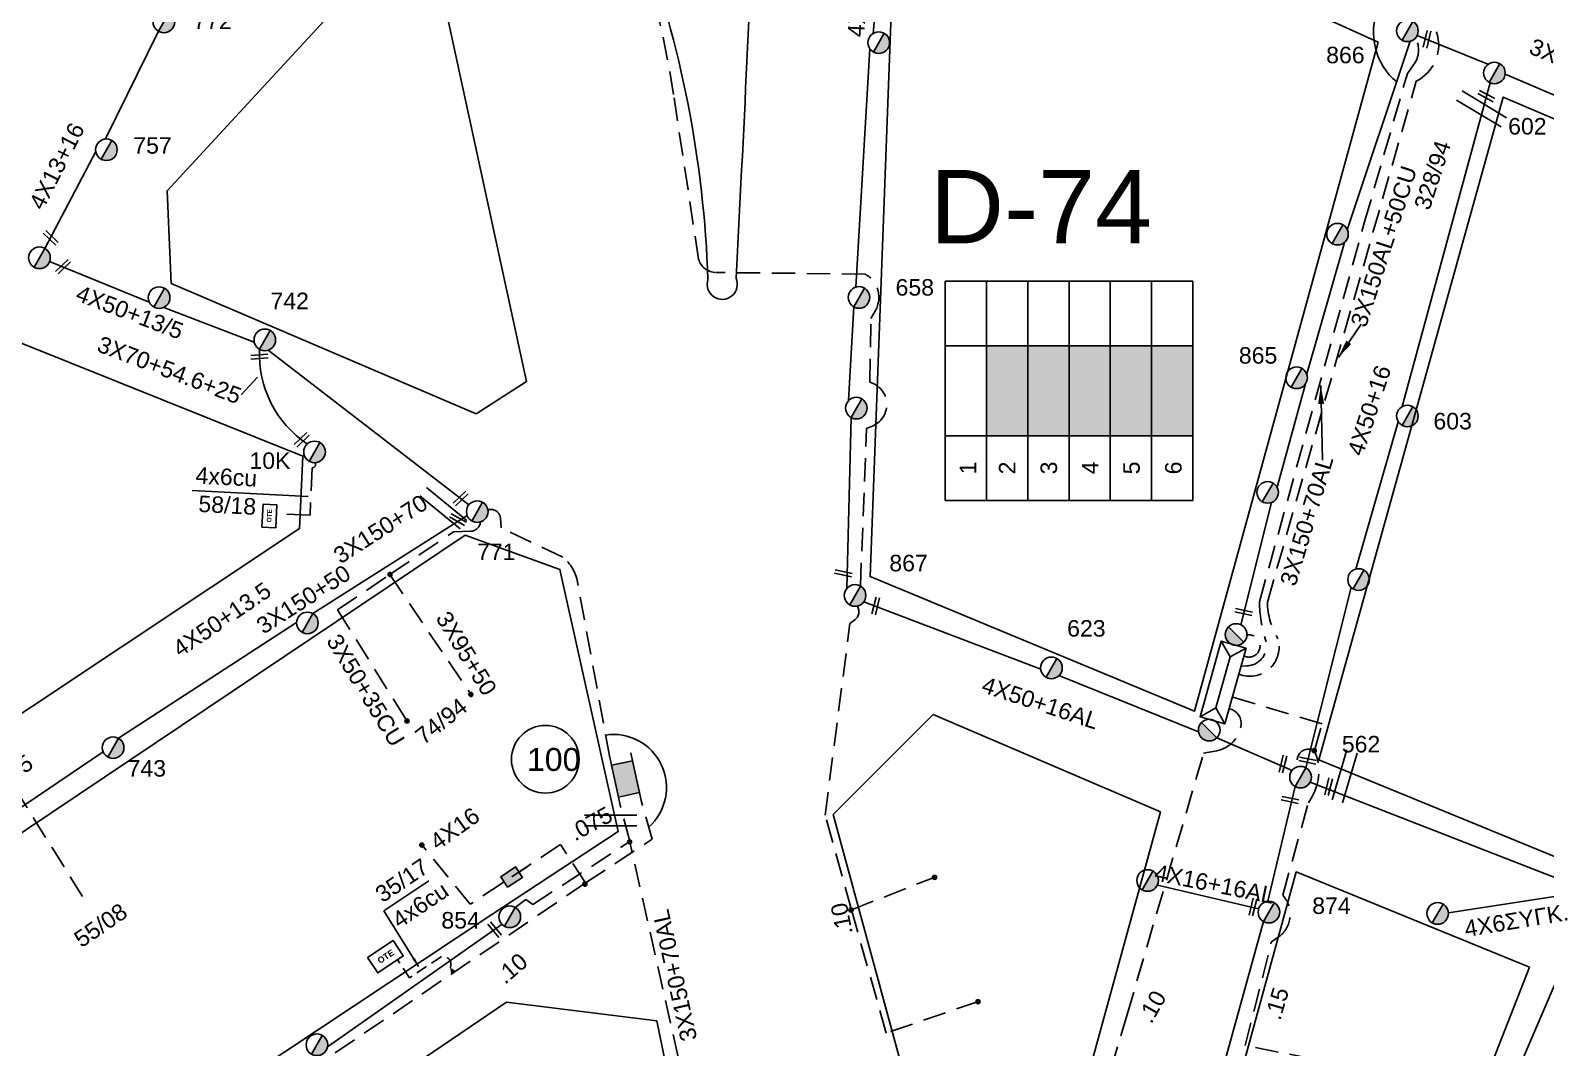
# Model space of a CAD drawing. Header units: millimetres. Extents: x 1905 to 5666, y 713 to 3158.
# Drawn here: x 2496.5 to 2661.7, y 917 to 1028 of the extents above; entities that cross this region are included whole.
import ezdxf
from ezdxf.enums import TextEntityAlignment as Align

# ---------------------------------------------------------------- set-up
doc = ezdxf.new("R2010")
doc.units = ezdxf.units.MM
doc.linetypes.add('DASHED', pattern=[19.05, 12.7, -6.35])
for name, color, linetype in [('Link Box 2 Διευθύνσεων', 7, 'Continuous'), ('Link Box 4 Διευθύνσεων', 7, 'Continuous'), ('Pillar OTE', 7, 'Continuous'), ('Ασφαλειοκιβώτια Χ.Τ 6 αναχωρήσεων', 7, 'Continuous'), ('Γέφυρες Εναερίου Δικτύου', 7, 'Continuous'), ('Γυμνά εναέρια ΧΤ (3Φ)   3x50+35CU', 7, 'Continuous'), ('Γυμνά εναέρια ΧΤ (3Φ)   4x16AL', 7, 'Continuous'), ('Γυμνά εναέρια ΧΤ και ΦΟΠ (3Φ)   4x16+16AL', 7, 'Continuous'), ('Γυμνά εναέρια ΧΤ και ΦΟΠ (3Φ)   4x50+16AL', 7, 'Continuous'), ('Εναέρια παροχή ΧΤ 4x16', 7, 'SYN_LINE'), ('Επιγραφές - Σχήματα', 7, 'Continuous'), ('Καλώδια ΧΤ   3x150+50AL', 7, 'DASHED'), ('Καλώδια ΧΤ   3x150+70AL', 7, 'DASHED'), ('Καλώδια ΧΤ   3x150AL+50CU', 7, 'DASHED'), ('Καλώδια ΧΤ   3x48+38+16.5', 7, 'DASHED'), ('Καλώδια ΧΤ   3X70+50+13.5', 7, 'Continuous'), ('Καλώδια ΧΤ   3x95+50CU', 7, 'DASHED'), ('Καλώδια ΧΤ   4x50+13.5', 7, 'Continuous'), ('Μηχανική τομή', 7, 'Continuous'), ('Στύλος ΦΜ', 7, 'Continuous'), ('Στύλος ΦΜ @ 1', 7, 'Continuous'), ('Συνδέσεις', 7, 'Continuous'), ('Συνεστραμμένα ΧΤ   3x70+54.6+25AL', 7, 'SYN_LINE'), ('Τομή', 7, 'Continuous'), ('Υποσταθμός εναέριος 2 στύλων', 7, 'Continuous'), ('Υποσταθμός πόλεως', 7, 'Continuous'), ('Υπόβαθρο ΔΕΗ', 7, 'Continuous'), ('Υπόγεια Καλώδια Δικτύου ΧΤ   .075', 7, 'DASHED'), ('Υπόγεια Καλώδια Δικτύου ΧΤ   .10', 7, 'DASHED'), ('Υπόγεια Καλώδια Δικτύου ΧΤ   .15', 7, 'DASHED'), ('Υπόγεια καλώδια Παροχών ΧΤ   4x50AL', 7, 'DASHED'), ('Υπόγεια καλώδια Παροχών ΧΤ   4x6', 7, 'DASHED')]:
    doc.layers.add(name, color=color, linetype=linetype)
doc.styles.get("Standard").update_dxf_attribs({"font": 'arial.ttf'})
doc.linetypes.add('SYN_LINE', pattern='A,0.5,-0.0001,["/\\/\\/\\/",Standard,S=0.1,R=0,X=0,Y=-0.05],-0.25', length=0.7501)
doc.dimstyles.new('ISO-25', dxfattribs={"dimtxt": 2.5, "dimasz": 2.5, "dimexe": 1.25, "dimexo": 0.625, "dimtad": 1, "dimtxsty": 'Standard', "dimcen": 2.5, "dimadec": 0, "dimazin": 0, "dimtfac": 1, "dimtmove": 0, "dimatfit": 3, "dimfxl": 1, "dimarcsym": 0})

# ---------------------------------------------------------------- blocks, each defined once
blk = doc.blocks.new('ΥΠΑΡΧΩΝ ΤΣΙΜΕΝΤΕΝΙΟΣ ΣΤΥΛΟΣ')
at = {"layer": 'Στύλος ΦΜ'}
blk.add_hatch(color=7, dxfattribs=at).paths.add_polyline_path([(-1.29, -2.28, 0.574793), (2.62, 0, 0.268822), (1.3, 2.27)])
at = {"layer": 'Στύλος ΦΜ', "color": 7}
blk.add_line((-1.29, -2.28), (1.3, 2.27), dxfattribs=at)
blk.add_circle((0, 0), 2.62, dxfattribs=at)
at = {"layer": 'Στύλος ΦΜ', "flags": 4}
for tag, p in [('ΑΡΙΘΜΟΣ', (-4.68, 8.05)), ('ΤΥΠΟΣ', (-4.91, 3.03))]:
    blk.add_attdef(tag, p, '', height=4, dxfattribs=at)
blk = doc.blocks.new('LINK BOX 4 ΑΝΑΧΩΡΗΣΕΩΝ')
at = {"layer": 'Link Box 4 Διευθύνσεων', "ltscale": 40}
blk.add_hatch(color=256, dxfattribs=at).paths.add_polyline_path([(-3.54, 0), (-3.54, -4.67), (3.54, -4.67), (3.54, 0)])
for p, q in [((-3.54, 0), (-5.33, 0)), ((5.33, 0), (3.54, 0)), ((-3.54, -4.67), (-5.33, -4.67)), ((5.33, -4.67), (3.54, -4.67))]:
    blk.add_line(p, q, dxfattribs=at)
blk.add_lwpolyline([(-3.54, -4.67), (-3.54, 0), (3.54, 0), (3.54, -4.67)], close=True, dxfattribs=at)
blk = doc.blocks.new('ΥΠΟΣΤΑΘΜΟΣ ΕΝΑΕΡΙΟΣ ΕΠΙ 2 ΣΤΥΛΩΝ')
at = {"layer": 'Υποσταθμός εναέριος 2 στύλων', "linetype": 'Continuous'}
for points in [[(-11.97, -2.11, 0.574793), (-8.45, -0.07, 0.268822), (-9.64, 1.98)], [(9.68, -2.15, 0.574793), (13.19, -0.1, 0.268822), (12.01, 1.95)]]:
    blk.add_hatch(color=256, dxfattribs=at).paths.add_polyline_path(points)
for p, q in [((-11.97, -2.11), (-9.64, 1.98)), ((9.68, -2.15), (12.01, 1.95))]:
    blk.add_line(p, q, dxfattribs=at)
for centre in [(-10.81, -0.07), (10.84, -0.1)]:
    blk.add_circle(centre, 2.36, dxfattribs=at)
at = {"layer": 'Υποσταθμός πόλεως', "linetype": 'Continuous', "ltscale": 40}
blk.add_lwpolyline([(-8.57, 2.82), (8.57, 2.82), (8.57, -2.82), (-8.57, -2.82)], close=True, dxfattribs=at)
for points in [[(-5.75, 0), (-8.57, 2.82)], [(-8.57, -2.82), (-5.75, 0)], [(-5.75, 0), (5.75, 0)], [(5.75, 0), (8.57, 2.82)], [(8.57, -2.82), (5.75, 0)]]:
    blk.add_lwpolyline(points, dxfattribs=at)
at = {"layer": 'Υποσταθμός εναέριος 2 στύλων', "ltscale": 40, "flags": 1}
for tag, p in [('ΜΕΤΑΣΧΗΜΑΤΙΣΜΟΣ', (14.09, 2.51)), ('ΙΣΧΥΣ', (14.07, -0.28)), ('ΑΡΙΘΜΟΣ', (14.19, -3))]:
    blk.add_attdef(tag, p, '', height=1.8, dxfattribs=at)
blk = doc.blocks.new('ΑΣΦΑΛΕΙΟΚΙΒΩΤΙΟ ΥΠΟΣΤΑΘΜΟΥ 6 ΑΝΑΧΩΡΗΣΕΩΝ')
at = {"layer": 'Ασφαλειοκιβώτια Χ.Τ 6 αναχωρήσεων', "ltscale": 40}
for p, q in [((-23.91, 27), (23.91, 27)), ((-9.83, 27), (-9.83, -27)), ((9.83, 27), (9.83, -27)), ((-23.91, 18), (23.91, 18)), ((-23.91, 9), (23.91, 9)), ((-23.91, 0), (23.91, 0)), ((-23.91, -9), (23.91, -9)), ((-23.91, -18), (23.91, -18))]:
    blk.add_line(p, q, dxfattribs=at)
at = {"layer": 'Ασφαλειοκιβώτια Χ.Τ 6 αναχωρήσεων'}
blk.add_lwpolyline([(-23.91, -27), (23.91, -27), (23.91, 27), (-23.91, 27)], close=True, dxfattribs=at)
for s, p in [('1', (-18.23, 20.26)), ('2', (-18.23, 11.69)), ('3', (-18.23, 2.62)), ('4', (-18.23, -6.41)), ('5', (-18.23, -15.42)), ('6', (-18.23, -24.55))]:
    blk.add_text(s, height=3.6, dxfattribs=at).set_placement(p)
at = {"layer": 'Ασφαλειοκιβώτια Χ.Τ 6 αναχωρήσεων', "ltscale": 40}
for tag, height, p in [('ΟΝΟΜΑ', 5, (-0.27, 31.68)), ('ΚΕΙΜΕΝΟ 1', 2, (16.95, 22.41)), ('ΚΕΙΜΕΝΟ 2', 2, (16.95, 13.71)), ('ΚΕΙΜΕΝΟ 3', 2, (16.95, 4.31)), ('ΚΕΙΜΕΝΟ 4', 2, (16.95, -4.67)), ('ΚΕΙΜΕΝΟ 5', 2, (16.95, -13.51)), ('ΚΕΙΜΕΝΟ 6', 2, (16.95, -22.43)), ('ΣΧ', 2, (-0.21, -29.21))]:
    blk.add_attdef(tag, text='', height=height, dxfattribs=at).set_placement(p, align=Align.MIDDLE_CENTER)
blk = doc.blocks.new('ΤΟΜΗ')
at = {"layer": 'Τομή', "ltscale": 40}
for p, q in [((-5.68, 0), (5.68, 0)), ((5.68, -2.33), (-5.68, -2.33))]:
    blk.add_line(p, q, dxfattribs=at)
blk = doc.blocks.new('LINK BOX 2 ΑΝΑΧΩΡΗΣΕΩΝ')
at = {"layer": 'Link Box 2 Διευθύνσεων', "ltscale": 40}
blk.add_hatch(color=256, dxfattribs=at).paths.add_polyline_path([(-2.02, 1.29), (-2.02, -1.45), (1.89, -1.45), (1.89, 1.29)])
for p, q in [((-2.02, -0.08), (-4.26, -0.08)), ((4.12, -0.08), (1.89, -0.08))]:
    blk.add_line(p, q, dxfattribs=at)
blk.add_lwpolyline([(-2.02, -1.45), (-2.02, 1.29), (1.89, 1.29), (1.89, -1.45)], close=True, dxfattribs=at)
blk = doc.blocks.new('A$C423D7292')
at = {"layer": 'Link Box 2 Διευθύνσεων', "xscale": 0.5, "yscale": 0.5, "zscale": 0.5}
blk.add_blockref('LINK BOX 2 ΑΝΑΧΩΡΗΣΕΩΝ', (2.13, 0.73), dxfattribs=at)
blk = doc.blocks.new('ΜΗΧΑΝΙΚΗ ΤΟΜΗ')
at = {"layer": 'Μηχανική τομή', "ltscale": 40}
for p, q in [((-1.89, 0.78), (1.89, 0.78)), ((1.89, 0), (-1.89, 0))]:
    blk.add_line(p, q, dxfattribs=at)
blk = doc.blocks.new('_ΣΥΝΔΕΣΗ')
at = {"layer": 'Συνδέσεις', "linetype": 'SYN_LINE', "ltscale": 40}
blk.add_hatch(color=256, dxfattribs=at).paths.add_polyline_path([(0.5, -0.01, 1), (-0.5, -0.01, 1)])
at = {"layer": 'Συνδέσεις'}
blk.add_circle((0, -0.01), 0.5, dxfattribs=at)
blk = doc.blocks.new('PILLAR ΟΤΕ')
at = {"layer": 'Pillar OTE', "ltscale": 40}
blk.add_lwpolyline([(-3.31, 2.02), (3.39, 2.02), (3.39, -1.99), (-3.31, -1.99)], close=True, dxfattribs=at)
at = {"layer": 'Pillar OTE', "insert": (-1.81, 0.71), "char_height": 1.3575, "width": 109.961, "attachment_point": 1}
blk.add_mtext('{\\fArial|b1|i0|c161|p34;OTE}', dxfattribs=at)

msp = doc.modelspace()

# ---------------------------------------------------------------- hatches: boundary and pattern name
at = {"layer": 'Pillar OTE', "ltscale": 40}
h = msp.add_hatch(color=256, dxfattribs=at)
h.dxf.hatch_style = 1
h.paths.add_polyline_path([(2542.88, 925.38), (2542.25, 925.77), (2542.36, 925.03)])
at = {"layer": 'Ασφαλειοκιβώτια Χ.Τ 6 αναχωρήσεων', "ltscale": 0.2}
for color, points in [(5, [(2605.25, 993.58), (2600.75, 993.58), (2600.75, 983.76), (2605.25, 983.76)]), (62, [(2605.25, 993.58), (2605.25, 983.76), (2609.75, 983.76), (2609.75, 993.58)]), (6, [(2609.75, 993.58), (2609.75, 983.76), (2614.25, 983.76), (2614.25, 993.58)]), (2, [(2614.25, 993.58), (2614.25, 983.76), (2618.75, 983.76), (2618.75, 993.58)]), (27, [(2618.75, 993.58), (2618.75, 983.76), (2623.25, 983.76), (2623.25, 993.58)])]:
    msp.add_hatch(color=color, dxfattribs=at).paths.add_polyline_path(points)

# ---------------------------------------------------------------- linework, layer by layer
at = {"layer": 'Γέφυρες Εναερίου Δικτύου', "color": 30, "linetype": 'DASHED', "ltscale": 0.2}
msp.add_lwpolyline([(2559.66, 948.69), (2556.14, 967.81, 0.176654), (2554.54, 970.53), (2547.83, 973.72), (2547.74, 974.78, 0.486299), (2546.37, 975.67, 2.042779)], format="xyb", dxfattribs=at)
at = {"layer": 'Γυμνά εναέρια ΧΤ (3Φ)   3x50+35CU', "color": 2, "linetype": 'DASHED', "ltscale": 0.2}
msp.add_lwpolyline([(2529.96, 964.77), (2537.54, 952.67)], dxfattribs=at)
at = {"layer": 'Γυμνά εναέρια ΧΤ (3Φ)   4x16AL', "color": 30, "linetype": 'SYN_LINE', "ltscale": 20}
msp.add_lwpolyline([(2666, 934.04), (2651.13, 931.74)], dxfattribs=at)
at = {"layer": 'Γυμνά εναέρια ΧΤ και ΦΟΠ (3Φ)   4x16+16AL', "color": 30, "linetype": 'Continuous', "ltscale": 0.2}
for points in [[(2504.65, 1016.14), (2510.45, 1027.88)], [(2498.04, 1004.2), (2503.6, 1014.75)]]:
    msp.add_lwpolyline(points, dxfattribs=at)
at = {"layer": 'Γυμνά εναέρια ΧΤ και ΦΟΠ (3Φ)   4x16+16AL', "color": 5, "ltscale": 0.2}
msp.add_lwpolyline([(2630.42, 932.16), (2619.38, 934.74)], dxfattribs=at)
at = {"layer": 'Γυμνά εναέρια ΧΤ και ΦΟΠ (3Φ)   4x50+16AL', "ltscale": 0.2}
for points in [[(2646.07, 986.95), (2655.68, 1022.25)], [(2641.04, 969.22), (2645.65, 985.3)], [(2635.59, 947.55), (2640.51, 967.23)]]:
    msp.add_lwpolyline(points, dxfattribs=at)
at = {"layer": 'Γυμνά εναέρια ΧΤ και ΦΟΠ (3Φ)   4x50+16AL', "color": 5, "ltscale": 0.2}
for points in [[(2587.35, 965.65), (2606.66, 958.32)], [(2608.65, 957.61), (2623.88, 951.46)], [(2625.87, 950.82), (2634.07, 947.25)]]:
    msp.add_lwpolyline(points, dxfattribs=at)
at = {"layer": 'Γυμνά εναέρια ΧΤ και ΦΟΠ (3Φ)   4x50+16AL', "color": 30, "ltscale": 0.2}
msp.add_lwpolyline([(2636.05, 945.99), (2665.89, 934.36)], dxfattribs=at)
at = {"layer": 'Γυμνά εναέρια ΧΤ και ΦΟΠ (3Φ)   4x50+16AL', "color": 85, "ltscale": 0.2}
msp.add_lwpolyline([(2528.88, 917.12), (2547.91, 930.48)], dxfattribs=at)
at = {"layer": 'Εναέρια παροχή ΧΤ 4x16', "color": 30, "linetype": 'DASHED', "ltscale": 0.2}
msp.add_lwpolyline([(2557.02, 935), (2554.27, 939.19), (2544.45, 932.67), (2539.1, 939.25)], dxfattribs=at)
at = {"layer": 'Επιγραφές - Σχήματα', "ltscale": 0.2}
msp.add_circle((2552.63, 948.48), 3.69, dxfattribs=at)
for centre, radius, start, end in [((2649.93, 1027.73), 6.98, 84.8624, 230.4565), ((2560.05, 945.4), 5.79, 311.5045, 98.6546)]:
    msp.add_arc(centre, radius, start, end, dxfattribs=at)
at = {"layer": 'Καλώδια ΧΤ   3x150+50AL', "color": 27, "ltscale": 0.2}
msp.add_lwpolyline([(2456.73, 875.45), (2455.33, 875.62, -0.514958), (2453.24, 879.5), (2444.83, 910.52), (2494.76, 945.35), (2502.17, 933.5)], format="xyb", dxfattribs=at)
at = {"layer": 'Καλώδια ΧΤ   3x150+70AL', "color": 2, "ltscale": 0.2}
msp.add_lwpolyline([(2628.51, 958.65), (2629.14, 958.67, 0.49532), (2631.19, 961.52, -0.067838), (2630.51, 965.64), (2641.98, 1007.09), (2646.65, 1023.29), (2647.33, 1024.21, 0.29045), (2647.54, 1027.16, -1.671938)], format="xyb", dxfattribs=at)
at = {"layer": 'Καλώδια ΧΤ   3x150+70AL', "color": 62, "ltscale": 0.2}
msp.add_lwpolyline([(2573.23, 865.76), (2578.91, 867.21), (2578.91, 868.81), (2601.43, 876.23, 0.21945), (2603.49, 878.15), (2616.09, 920.66), (2624.42, 949.15), (2625.85, 949.41, 0.33441), (2628.51, 952.27, 0.400196), (2627.2, 953.97, 5.920355)], format="xyb", dxfattribs=at)
at = {"layer": 'Καλώδια ΧΤ   3x150+70AL', "color": 85, "ltscale": 0.2}
msp.add_lwpolyline([(2568.04, 864.55), (2565.79, 864.01, -1.344709), (2565.82, 864.46), (2577.21, 867.55), (2568.79, 908.55), (2561.84, 939.52), (2560.8, 943.48)], format="xyb", dxfattribs=at)
at = {"layer": 'Καλώδια ΧΤ   3x150AL+50CU', "color": 27, "ltscale": 0.2}
for points in [[(2647.62, 1022.45, 0.797417), (2645.62, 1030.79)], [(2628.26, 957.76, 0.625945), (2632.53, 961.63, -0.13231), (2631.38, 965.63), (2647.62, 1022.45)]]:
    msp.add_lwpolyline(points, format="xyb", dxfattribs=at)
at = {"layer": 'Καλώδια ΧΤ   3x48+38+16.5', "color": 6, "linetype": 'Continuous', "ltscale": 0.2}
for points in [[(2640.09, 1006.24), (2646.97, 1026.8)], [(2635.67, 990.51), (2639.8, 1004.86)], [(2632.43, 978.17), (2635.54, 989.43)], [(2628.49, 963.14), (2631.83, 976.49)]]:
    msp.add_lwpolyline(points, dxfattribs=at)
at = {"layer": 'Καλώδια ΧΤ   3x48+38+16.5', "color": 6, "linetype": 'DASHED', "ltscale": 0.2}
msp.add_arc((2629.37, 960.84), 1.21, 243.3414, 100.0849, dxfattribs=at)
at = {"layer": 'Καλώδια ΧΤ   3X70+50+13.5', "color": 30, "linetype": 'Continuous', "ltscale": 0.2}
for points in [[(2498.56, 1002.77), (2509.44, 998.34)], [(2511.02, 997.77), (2520.89, 993.97)], [(2522.4, 993.1), (2544.29, 976.23)]]:
    msp.add_lwpolyline(points, dxfattribs=at)
at = {"layer": 'Καλώδια ΧΤ   3x95+50CU', "color": 2, "ltscale": 0.2}
msp.add_lwpolyline([(2535.68, 968.64), (2544.51, 955.55)], dxfattribs=at)
at = {"layer": 'Καλώδια ΧΤ   4x50+13.5', "color": 5, "ltscale": 0.2}
for points in [[(2588.38, 1027.64), (2591.28, 1059.74)], [(2586.48, 999.97), (2588.04, 1025.95)], [(2585.53, 967.14), (2585.97, 985.76)], [(2631.42, 932.99), (2634.42, 945.5)], [(2624.42, 907.13), (2630.97, 930.79)]]:
    msp.add_lwpolyline(points, dxfattribs=at)
at = {"layer": 'Καλώδια ΧΤ   4x50+13.5', "color": 154, "ltscale": 0.2}
msp.add_lwpolyline([(2585.71, 987.61), (2586.26, 997.83)], dxfattribs=at)
at = {"layer": 'Καλώδια ΧΤ   4x50+13.5', "color": 2, "linetype": 'Continuous', "ltscale": 0.2}
for points in [[(2527.26, 964.37), (2544.12, 975.05)], [(2506.08, 950.77), (2525.5, 963.41)], [(2493.62, 941.97), (2504.4, 949.3)]]:
    msp.add_lwpolyline(points, dxfattribs=at)
at = {"layer": 'Καλώδια ΧΤ   4x50+13.5', "color": 2, "linetype": 'DASHED', "ltscale": 0.2}
msp.add_lwpolyline([(2529.96, 964.77), (2535.68, 968.64), (2542.61, 973.27), (2544.49, 973.35, 0.376436), (2545.55, 974.36, 4.362737)], format="xyb", dxfattribs=at)
at = {"layer": 'Καλώδια ΧΤ   4x50+13.5', "color": 30, "ltscale": 0.2}
msp.add_lwpolyline([(2654.65, 905.15), (2666.82, 933.39)], dxfattribs=at)
at = {"layer": 'Συνεστραμμένα ΧΤ   3x70+54.6+25AL', "color": 2, "ltscale": 10}
msp.add_lwpolyline([(2647.7, 1027.41), (2655.44, 1024.28)], dxfattribs=at)
at = {"layer": 'Συνεστραμμένα ΧΤ   3x70+54.6+25AL', "color": 2, "ltscale": 20}
msp.add_lwpolyline([(2657.3, 1023.19), (2673.48, 1016.29)], dxfattribs=at)
at = {"layer": 'Συνεστραμμένα ΧΤ   3x70+54.6+25AL', "color": 30, "linetype": 'SYN_LINE', "ltscale": 15}
msp.add_arc((2533.16, 992.64), 11.72, 177.2612, 236.3946, dxfattribs=at)
at = {"layer": 'Υπόβαθρο ΔΕΗ', "ltscale": 0.2}
msp.add_lwpolyline([(2556.41, 1270.81), (2536.8, 1229.91), (2530.73, 1216.59, 0.133501), (2527.11, 1186.42, 0.062345), (2536.39, 1158.21, -0.080075), (2543.29, 1130.85, -0.09065), (2540.16, 1103.92, -0.097631), (2534.71, 1091.7, 0.467275), (2534.29, 1083.6, -0.133336), (2563.03, 1038.42, -0.079285), (2570.37, 1000.81, 1.463569), (2573.43, 1000.95, 0.002979), (2575.67, 1048.29, -0.013759), (2578.88, 1082.67, 0.012858), (2582.79, 1138.78, -0.003491), (2583.56, 1207.23, -0.076282), (2586.64, 1223.64, 0.006246), (2595.98, 1272.87)], format="xyb", dxfattribs=at)
for points in [[(2643.45, 1026.68), (2596.78, 1047.86), (2590.9, 1044.43), (2588.05, 968.41), (2623.42, 953.71)], [(2511.81, 1000.37), (2511.38, 1010.49), (2537.76, 1039.05), (2540.03, 1038.33), (2550.56, 989.7), (2545.09, 986.15)], [(2666.32, 936.38), (2700.74, 1002.12), (2657.11, 1020.7), (2637, 948.43)], [(2448.11, 921.94), (2438.2, 962.38), (2485.4, 997.91), (2526.18, 981.55), (2525.82, 973.64)], [(2460.34, 874.23), (2546.81, 931.54), (2560.59, 940.6), (2554.22, 969.19), (2543.88, 972.92), (2451.04, 910.63)], [(2594.92, 953.36), (2584.03, 942.45), (2595.67, 899.69), (2601.91, 877.91), (2619.72, 942.75)], [(2659.97, 925.79), (2634.53, 936.19), (2622.27, 891.49), (2608.43, 842.31), (2623.38, 835.79), (2646.86, 892.3)]]:
    msp.add_lwpolyline(points, close=True, dxfattribs=at)
msp.add_lwpolyline([(2535.01, 931.96), (2539.92, 935.22)], dxfattribs=at)
msp.add_lwpolyline([(2575.39, 868.1), (2564.79, 919.95), (2548.38, 921.98), (2462.79, 863.91), (2472.03, 827.55, 0.915828), (2474.11, 826.29), (2509.87, 848.6, -0.124217), (2523.76, 855.07)], format="xyb", close=True, dxfattribs=at)
at = {"layer": 'Υπόγεια Καλώδια Δικτύου ΧΤ   .075', "color": 85, "ltscale": 0.2}
msp.add_lwpolyline([(2549.34, 932.32), (2550.51, 933.2), (2551.26, 932.64), (2561.84, 939.52)], dxfattribs=at)
at = {"layer": 'Υπόγεια Καλώδια Δικτύου ΧΤ   .10', "color": 5, "ltscale": 0.2}
for points in [[(2586.99, 967.37), (2587.67, 984.54), (2588.38, 984.86, 0.701004), (2588.02, 989.6), (2588.13, 996.54), (2588.64, 997.44, 0.41765), (2587.5, 1001.4), (2571.26, 1001.57, -0.332502), (2569.34, 1003.04), (2566.61, 1021, 0.139139), (2542.64, 1073.67, 0.019578), (2531.24, 1086.08), (2520, 1103.82, 0.136298), (2515.23, 1108.14, 0.037149), (2508.1, 1111.08, -0.222738), (2485.45, 1140.67), (2479.1, 1140.44)], [(2599.88, 922.07), (2589.82, 918.62), (2586.02, 932.07), (2583.15, 942.39), (2585.85, 963.3), (2586.37, 963.68, 0.399868), (2586.64, 965.2, 9.312554)]]:
    msp.add_lwpolyline(points, format="xyb", dxfattribs=at)
at = {"layer": 'Υπόγεια Καλώδια Δικτύου ΧΤ   .10', "color": 30, "ltscale": 0.2}
msp.add_lwpolyline([(2458.91, 875.71, -0.496318), (2464.94, 873.4), (2496.08, 893.77), (2497.67, 893.94, 0.383943), (2500.51, 897.13), (2515.73, 907.42), (2516.6, 907.45, 0.296747), (2520.27, 910.03), (2557.02, 935), (2564.3, 939.77), (2563.08, 943.98)], format="xyb", dxfattribs=at)
at = {"layer": 'Υπόγεια Καλώδια Δικτύου ΧΤ   .10', "color": 5, "ltscale": 0.2}
msp.add_lwpolyline([(2586.02, 932.07), (2595.13, 935.63)], dxfattribs=at)
at = {"layer": 'Υπόγεια Καλώδια Δικτύου ΧΤ   .15', "color": 5, "ltscale": 0.2}
msp.add_lwpolyline([(2636.3, 915.82), (2628.97, 917.26), (2631.81, 928.54), (2632.6, 929.1, 0.45428), (2633.05, 933.65), (2635.85, 943.72), (2636.26, 944.43, 0.240966), (2636.52, 949.42), (2637.34, 952.33), (2627.57, 955.27)], format="xyb", dxfattribs=at)
msp.add_arc((2635.89, 948.32), 1.27, 60.1023, 210.1552, dxfattribs=at)
at = {"layer": 'Υπόγεια καλώδια Παροχών ΧΤ   4x6', "color": 30, "linetype": 'DASHED', "ltscale": 0.2}
msp.add_lwpolyline([(2527.48, 980.82, -0.677035), (2527.21, 980.28), (2526.97, 975.1), (2523.31, 975.27)], format="xyb", dxfattribs=at)
at = {"layer": 'Υπόγεια καλώδια Παροχών ΧΤ   4x6', "color": 30, "ltscale": 0.1}
msp.add_lwpolyline([(2542.25, 925.75, 0.651841), (2541.27, 926.94), (2537.82, 924.65), (2536.55, 926.56)], format="xyb", dxfattribs=at)

# ---------------------------------------------------------------- block references
at = {"layer": 'Link Box 4 Διευθύνσεων', "xscale": 0.5, "yscale": 0.5, "zscale": 0.5, "rotation": 282.3328108791032}
msp.add_blockref('LINK BOX 4 ΑΝΑΧΩΡΗΣΕΩΝ', (2562.51, 946.59), dxfattribs=at)
at = {"layer": 'Pillar OTE'}
for p, xscale, yscale, zscale, rotation in [((2522.54, 974.99), 0.375, 0.375, 0.375, 87), ((2535.18, 926.92), 0.5, 0.5, 0.5, 33.53510897809575)]:
    msp.add_blockref('PILLAR ΟΤΕ', p, dxfattribs=dict(at, xscale=xscale, yscale=yscale, zscale=zscale, rotation=rotation))
at = {"layer": 'Ασφαλειοκιβώτια Χ.Τ 6 αναχωρήσεων', "xscale": 0.5, "yscale": 0.5, "zscale": 0.5, "rotation": 90}
msp.add_blockref('ΑΣΦΑΛΕΙΟΚΙΒΩΤΙΟ ΥΠΟΣΤΑΘΜΟΥ 6 ΑΝΑΧΩΡΗΣΕΩΝ', (2609.75, 988.67), dxfattribs=at)
at = {"layer": 'Επιγραφές - Σχήματα', "ltscale": 0.2, "rotation": 33.3064160079717}
msp.add_blockref('A$C423D7292', (2547.58, 933.91), dxfattribs=at)
at = {"layer": 'Μηχανική τομή'}
for p, xscale, yscale, zscale, rotation in [((2648.6, 1027.05), 0.5000000000003367, 0.5000000000003367, 0.5000000000003367, 256.3459602610951), ((2655.34, 1020.98), 0.500000000000618, 0.500000000000618, 0.500000000000618, 152.1065547772458), ((2498.83, 1005.5), 0.5000000000003901, 0.5000000000003901, 0.5000000000003901, 135.864105037822), ((2499.9, 1002.35), 0.500000000000397, 0.500000000000397, 0.500000000000397, 223.7813030373034), ((2521.44, 992.59), 0.500000000000397, 0.500000000000397, 0.500000000000397, 183.9552235283576), ((2525.93, 983.46), 0.500000000000397, 0.500000000000397, 0.500000000000397, 223.7813030373034), ((2543.26, 977.07), 0.500000000000397, 0.500000000000397, 0.500000000000397, 223.7813030373034), ((2543.19, 974.79), 0.5000000000004317, 0.5000000000004317, 0.5000000000004317, 150.9291537608532), ((2585.17, 968.95), 0.5000000000002748, 0.5000000000002748, 0.5000000000002748, 167.9373440811906), ((2588.48, 965.25), 0.5000000000001563, 0.5000000000001563, 0.5000000000001563, 256.2525210269297), ((2628.83, 964.73), 0.5000000000002748, 0.5000000000002748, 0.5000000000002748, 167.9373440811906), ((2632.89, 948), 0.5000000000003367, 0.5000000000003367, 0.5000000000003367, 256.3459602610951), ((2635.82, 948.53), 0.5000000000002748, 0.5000000000002748, 0.5000000000002748, 167.9373440811906), ((2637.87, 945.53), 0.5000000000003367, 0.5000000000003367, 0.5000000000003367, 256.3459602610951), ((2633.9, 944.24), 0.5000000000002748, 0.5000000000002748, 0.5000000000002748, 167.9373440811906), ((2629.62, 932.41), 0.5000000000003367, 0.5000000000003367, 0.5000000000003367, 256.3459602610951), ((2547.25, 930.03), 0.5000000000004623, 0.5000000000004623, 0.5000000000004623, 129.5763830132398)]:
    msp.add_blockref('ΜΗΧΑΝΙΚΗ ΤΟΜΗ', p, dxfattribs=dict(at, xscale=xscale, yscale=yscale, zscale=zscale, rotation=rotation))
at = {"layer": 'Στύλος ΦΜ @ 1', "ltscale": 40}
ref = msp.add_blockref('ΥΠΑΡΧΩΝ ΤΣΙΜΕΝΤΕΝΙΟΣ ΣΤΥΛΟΣ', (2511.03, 1028.9), dxfattribs=dict(at, xscale=0.4499999999998181, yscale=0.4499999999998181, zscale=0.4499999999998181))
ref.add_attrib('ΤΥΠΟΣ', '772', (2514.24, 1028.12), dxfattribs={"layer": 'Στύλος ΦΜ', "height": 1.8, "flags": 4})
ref = msp.add_blockref('ΥΠΑΡΧΩΝ ΤΣΙΜΕΝΤΕΝΙΟΣ ΣΤΥΛΟΣ', (2646.65, 1027.93), dxfattribs=dict(at, xscale=0.4499999999998181, yscale=0.4499999999998181, zscale=0.4499999999998181))
ref.add_attrib('ΤΥΠΟΣ', '866', (2637.79, 1024.39), dxfattribs={"layer": 'Στύλος ΦΜ', "height": 1.8, "flags": 4})
at = {"layer": 'Στύλος ΦΜ @ 1', "ltscale": 40, "xscale": 0.4499999999998181, "yscale": 0.4499999999998181, "zscale": 0.4499999999998181}
for p in [(2589, 1026.64), (2639.03, 1005.75), (2510.51, 998.83), (2586.55, 986.78), (2631.41, 977.59), (2641.33, 968.08), (2526.68, 963.35), (2618.32, 935.26), (2649.95, 931.67), (2527.72, 917.34)]:
    msp.add_blockref('ΥΠΑΡΧΩΝ ΤΣΙΜΕΝΤΕΝΙΟΣ ΣΤΥΛΟΣ', p, dxfattribs=at)
at = {"layer": 'Στύλος ΦΜ @ 1', "ltscale": 40}
ref = msp.add_blockref('ΥΠΑΡΧΩΝ ΤΣΙΜΕΝΤΕΝΙΟΣ ΣΤΥΛΟΣ', (2656.14, 1023.33), dxfattribs=dict(at, xscale=0.4499999999998181, yscale=0.4499999999998181, zscale=0.4499999999998181))
ref.add_attrib('ΑΡΙΘΜΟΣ', '602', (2657.64, 1016.62), dxfattribs={"layer": 'Στύλος ΦΜ', "height": 1.8, "flags": 4})
ref = msp.add_blockref('ΥΠΑΡΧΩΝ ΤΣΙΜΕΝΤΕΝΙΟΣ ΣΤΥΛΟΣ', (2504.76, 1014.96), dxfattribs=dict(at, xscale=0.4499999999998181, yscale=0.4499999999998181, zscale=0.4499999999998181))
ref.add_attrib('ΤΥΠΟΣ', '757', (2507.69, 1014.53), dxfattribs={"layer": 'Στύλος ΦΜ', "height": 1.8, "flags": 4})
ref = msp.add_blockref('ΥΠΑΡΧΩΝ ΤΣΙΜΕΝΤΕΝΙΟΣ ΣΤΥΛΟΣ', (2497.46, 1003.18), dxfattribs=dict(at, xscale=0.4499999999998181, yscale=0.4499999999998181, zscale=0.4499999999998181))
ref.add_attrib('ΤΥΠΟΣ', '744', (2490.34, 991.22), dxfattribs={"layer": 'Στύλος ΦΜ', "height": 1.8, "flags": 4})
ref = msp.add_blockref('ΥΠΑΡΧΩΝ ΤΣΙΜΕΝΤΕΝΙΟΣ ΣΤΥΛΟΣ', (2586.84, 998.85), dxfattribs=dict(at, xscale=0.4499999999998181, yscale=0.4499999999998181, zscale=0.4499999999998181))
ref.add_attrib('ΤΥΠΟΣ', '658', (2590.83, 999.05), dxfattribs={"layer": 'Στύλος ΦΜ', "height": 1.8, "flags": 4})
ref = msp.add_blockref('ΥΠΑΡΧΩΝ ΤΣΙΜΕΝΤΕΝΙΟΣ ΣΤΥΛΟΣ', (2522.04, 994.22), dxfattribs=dict(at, xscale=0.4499999999998181, yscale=0.4499999999998181, zscale=0.4499999999998181))
ref.add_attrib('ΤΥΠΟΣ', '742', (2522.65, 997.57), dxfattribs={"layer": 'Στύλος ΦΜ', "height": 1.8, "flags": 4})
ref = msp.add_blockref('ΥΠΑΡΧΩΝ ΤΣΙΜΕΝΤΕΝΙΟΣ ΣΤΥΛΟΣ', (2634.57, 990.09), dxfattribs=dict(at, xscale=0.4499999999998181, yscale=0.4499999999998181, zscale=0.4499999999998181))
ref.add_attrib('ΤΥΠΟΣ', '865', (2628.27, 991.63), dxfattribs={"layer": 'Στύλος ΦΜ', "height": 1.8, "flags": 4})
ref = msp.add_blockref('ΥΠΑΡΧΩΝ ΤΣΙΜΕΝΤΕΝΙΟΣ ΣΤΥΛΟΣ', (2646.65, 985.92), dxfattribs=dict(at, xscale=0.4499999999998181, yscale=0.4499999999998181, zscale=0.4499999999998181))
ref.add_attrib('ΤΥΠΟΣ', '603', (2649.49, 984.46), dxfattribs={"layer": 'Στύλος ΦΜ', "height": 1.8, "flags": 4})
ref = msp.add_blockref('ΥΠΑΡΧΩΝ ΤΣΙΜΕΝΤΕΝΙΟΣ ΣΤΥΛΟΣ', (2527.46, 982), dxfattribs=dict(at, xscale=0.4499999999998181, yscale=0.4499999999998181, zscale=0.4499999999998181))
ref.add_attrib('ΤΥΠΟΣ', '10Κ', (2520.36, 980.15), dxfattribs={"layer": 'Στύλος ΦΜ', "height": 1.8, "flags": 4})
ref = msp.add_blockref('ΥΠΑΡΧΩΝ ΤΣΙΜΕΝΤΕΝΙΟΣ ΣΤΥΛΟΣ', (2545.21, 975.49), dxfattribs=dict(at, xscale=0.4499999999998181, yscale=0.4499999999998181, zscale=0.4499999999998181))
ref.add_attrib('ΤΥΠΟΣ', '771', (2545.18, 970.2), dxfattribs={"layer": 'Στύλος ΦΜ', "height": 1.8, "flags": 4})
ref = msp.add_blockref('ΥΠΑΡΧΩΝ ΤΣΙΜΕΝΤΕΝΙΟΣ ΣΤΥΛΟΣ', (2586.41, 966.35), dxfattribs=dict(at, xscale=0.4499999999998181, yscale=0.4499999999998181, zscale=0.4499999999998181))
ref.add_attrib('ΤΥΠΟΣ', '867', (2590.15, 968.98), dxfattribs={"layer": 'Στύλος ΦΜ', "height": 1.8, "flags": 4})
ref = msp.add_blockref('ΥΠΑΡΧΩΝ ΤΣΙΜΕΝΤΕΝΙΟΣ ΣΤΥΛΟΣ', (2607.83, 958.45), dxfattribs=dict(at, xscale=0.4499999999998181, yscale=0.4499999999998181, zscale=0.4499999999998181))
ref.add_attrib('ΤΥΠΟΣ', '623', (2609.54, 961.86), dxfattribs={"layer": 'Στύλος ΦΜ', "height": 1.8, "flags": 4})
ref = msp.add_blockref('ΥΠΑΡΧΩΝ ΤΣΙΜΕΝΤΕΝΙΟΣ ΣΤΥΛΟΣ', (2505.49, 949.75), dxfattribs=dict(at, xscale=0.4499999999998181, yscale=0.4499999999998181, zscale=0.4499999999998181))
ref.add_attrib('ΤΥΠΟΣ', '743', (2507.07, 946.59), dxfattribs={"layer": 'Στύλος ΦΜ', "height": 1.8, "flags": 4})
ref = msp.add_blockref('ΥΠΑΡΧΩΝ ΤΣΙΜΕΝΤΕΝΙΟΣ ΣΤΥΛΟΣ', (2635, 946.53), dxfattribs=dict(at, xscale=0.4499999999998181, yscale=0.4499999999998181, zscale=0.4499999999998181))
ref.add_attrib('ΤΥΠΟΣ', '562', (2639.5, 949.23), dxfattribs={"layer": 'Στύλος ΦΜ', "height": 1.8, "flags": 4})
ref = msp.add_blockref('ΥΠΑΡΧΩΝ ΤΣΙΜΕΝΤΕΝΙΟΣ ΣΤΥΛΟΣ', (2548.75, 931.3), dxfattribs=dict(at, xscale=0.4499999999998181, yscale=0.4499999999998181, zscale=0.4499999999998181))
ref.add_attrib('ΤΥΠΟΣ', '854', (2541.29, 930.02), dxfattribs={"layer": 'Στύλος ΦΜ', "height": 1.8, "flags": 4})
ref = msp.add_blockref('ΥΠΑΡΧΩΝ ΤΣΙΜΕΝΤΕΝΙΟΣ ΣΤΥΛΟΣ', (2631.55, 931.81), dxfattribs=dict(at, xscale=0.4499999999998181, yscale=0.4499999999998181, zscale=0.4499999999998181))
ref.add_attrib('ΤΥΠΟΣ', '874', (2636.27, 931.61), dxfattribs={"layer": 'Στύλος ΦΜ', "height": 1.8, "flags": 4})
at = {"layer": 'Συνδέσεις', "xscale": 0.4499999999998181, "yscale": 0.4499999999998181, "zscale": 0.4499999999998181}
for p in [(2535.68, 968.64), (2544.51, 955.55), (2537.54, 952.67), (2636.49, 949.43), (2539.16, 939.13), (2561.82, 939.48), (2595.08, 935.6), (2556.95, 934.87), (2585.97, 932.05), (2599.83, 922.04)]:
    msp.add_blockref('_ΣΥΝΔΕΣΗ', p, dxfattribs=at)
at = {"layer": 'Τομή'}
for p, xscale, yscale, zscale, rotation in [((2655.04, 1019.91), 0.500000000000024, 0.500000000000024, 0.500000000000024, 328.9013033395926), ((2541.87, 976.31), 0.4999999999999937, 0.4999999999999937, 0.4999999999999937, 320.8190702580655), ((2639.24, 946.77), 0.4999999999999132, 0.4999999999999132, 0.4999999999999132, 73.59591215577451)]:
    msp.add_blockref('ΤΟΜΗ', p, dxfattribs=dict(at, xscale=xscale, yscale=yscale, zscale=zscale, rotation=rotation))
at = {"layer": 'Τομή', "xscale": 0.5, "yscale": 0.5, "zscale": 0.5}
msp.add_blockref('ΤΟΜΗ', (2559.76, 942.38), dxfattribs=at)
at = {"layer": 'Υποσταθμός εναέριος 2 στύλων', "xscale": 0.4999999999999999, "yscale": 0.4999999999999999, "zscale": 0.4999999999999999, "rotation": 254.358705190846}
msp.add_blockref('ΥΠΟΣΤΑΘΜΟΣ ΕΝΑΕΡΙΟΣ ΕΠΙ 2 ΣΤΥΛΩΝ', (2626.55, 956.87), dxfattribs=at)

# ---------------------------------------------------------------- texts
at = {"layer": 'Γυμνά εναέρια ΧΤ (3Φ)   3x50+35CU', "ltscale": 0.2}
for s, p in [('3X95+50', (2544.03, 960.03)), ('3X50+35CU', (2533.05, 956.01))]:
    msp.add_text(s, height=1.8, rotation=301.4534, dxfattribs=at).set_placement(p, align=Align.MIDDLE)
at = {"layer": 'Γυμνά εναέρια ΧΤ και ΦΟΠ (3Φ)   4x16+16AL', "ltscale": 0.2}
msp.add_text('4X16+16AL', height=1.8, rotation=348.7004, dxfattribs=at).set_placement((2625.62, 934.88), align=Align.MIDDLE)
at = {"layer": 'Γυμνά εναέρια ΧΤ και ΦΟΠ (3Φ)   4x50+16AL', "ltscale": 0.2}
msp.add_text('4X50+16AL', height=1.8, rotation=341.7584, dxfattribs=at).set_placement((2606.63, 954.63), align=Align.MIDDLE)
at = {"layer": 'Γυμνά εναέρια ΧΤ και ΦΟΠ (3Φ)   4x50+16AL', "ltscale": 0.2, "insert": (2640.06, 981.99), "char_height": 1.8, "width": 6.948, "attachment_point": 1, "rotation": 71.9737}
msp.add_mtext('4Χ50+16', dxfattribs=at)
at = {"layer": 'Εναέρια παροχή ΧΤ 4x16', "ltscale": 20}
msp.add_text('4X16', height=1.8, rotation=35.651, dxfattribs=at).set_placement((2542.75, 940.93), align=Align.MIDDLE)
at = {"layer": 'Επιγραφές - Σχήματα', "ltscale": 0.2, "char_height": 1.8, "attachment_point": 1}
for s, insert, width, rotation in [('4Χ13+16', (2496.23, 1009.08), 17.1555, 62.952), ('328/94', (2647.34, 1008.81), 6.948, 71.9737), ('74/94', (2538.24, 951.41), 6.948, 38.1768), ('55/08', (2501.02, 929.35), 6.948, 34.4203), ('4Χ6ΣΥΓΚ.', (2652.74, 930.86), 6.948, 9.3983)]:
    msp.add_mtext(s, dxfattribs=dict(at, insert=insert, width=width, rotation=rotation))
at = {"layer": 'Επιγραφές - Σχήματα', "ltscale": 0.2, "attachment_point": 1}
for s, insert, char_height, width in [('D-74', (2594.59, 1012.76), 8, 50.8867), ('100', (2550.63, 949.71), 2.5, 3.7947)]:
    msp.add_mtext(s, dxfattribs=dict(at, insert=insert, char_height=char_height, width=width))
at = {"layer": 'Καλώδια ΧΤ   3x150+50AL', "ltscale": 0.2, "insert": (2520.91, 963.57), "char_height": 1.8, "width": 6.948, "attachment_point": 1, "rotation": 32.6915}
msp.add_mtext('3Χ150+50', dxfattribs=at)
at = {"layer": 'Καλώδια ΧΤ   3x150+70AL', "ltscale": 0.2}
for rotation, p in [(73.4165, (2635.66, 974.5)), (102.5403, (2566.74, 924.91))]:
    msp.add_text('3X150+70AL', height=1.8, rotation=rotation, dxfattribs=at).set_placement(p, align=Align.MIDDLE)
at = {"layer": 'Καλώδια ΧΤ   3x150+70AL', "ltscale": 0.2, "insert": (2529.31, 971.24), "char_height": 1.8, "width": 6.948, "attachment_point": 1, "rotation": 32.6915}
msp.add_mtext('3Χ150+70', dxfattribs=at)
at = {"layer": 'Καλώδια ΧΤ   3x150AL+50CU', "ltscale": 0.2}
msp.add_text('3X150AL+50CU', height=1.8, rotation=72.1056, dxfattribs=at).set_placement((2644.07, 1004.42), align=Align.MIDDLE)
at = {"layer": 'Καλώδια ΧΤ   4x50+13.5', "ltscale": 0.2}
for rotation, p in [(87.1143, (2586.81, 1033.36)), (34.2069, (2517.35, 963.74)), (33.9397, (2491.38, 944.97))]:
    msp.add_text('4X50+13.5', height=1.8, rotation=rotation, dxfattribs=at).set_placement(p, align=Align.MIDDLE)
at = {"layer": 'Καλώδια ΧΤ   4x50+13.5', "ltscale": 0.2, "char_height": 1.8, "width": 6.948, "attachment_point": 1, "rotation": 339.2782}
for s, insert in [('4Χ50+13/5', (2501.91, 1000.25)), ('3Χ70+54.6+25', (2504.24, 994.7))]:
    msp.add_mtext(s, dxfattribs=dict(at, insert=insert))
at = {"layer": 'Συνεστραμμένα ΧΤ   3x70+54.6+25AL', "ltscale": 20}
msp.add_text('3X70+54.6+25AL', height=1.8, rotation=337.5762, dxfattribs=at).set_placement((2669.17, 1022.61), align=Align.MIDDLE)
at = {"layer": 'Υπόγεια Καλώδια Δικτύου ΧΤ   .075', "ltscale": 0.2}
msp.add_text('.075', height=1.8, rotation=28.7881, dxfattribs=at).set_placement((2557.58, 941.47), align=Align.MIDDLE)
at = {"layer": 'Υπόγεια Καλώδια Δικτύου ΧΤ   .10', "ltscale": 0.2}
for rotation, p in [(101.3437, (2584.94, 931.07)), (40.7055, (2548.97, 925.68)), (60.4338, (2618.8, 921.5))]:
    msp.add_text('.10', height=1.8, rotation=rotation, dxfattribs=at).set_placement(p, align=Align.MIDDLE)
at = {"layer": 'Υπόγεια Καλώδια Δικτύου ΧΤ   .15', "ltscale": 0.2}
msp.add_text('.15', height=1.8, rotation=73.5254, dxfattribs=at).set_placement((2632.42, 921.84), align=Align.MIDDLE)
at = {"layer": 'Υπόγεια καλώδια Παροχών ΧΤ   4x50AL', "color": 7, "ltscale": 0.2, "char_height": 1.8, "attachment_point": 1}
for s, insert, rotation in [('4x6cu', (2514.54, 980.36), 357), ('58/18', (2514.85, 977.26), 357), ('35/17', (2533.87, 934.26), 34), ('4x6cu', (2535.71, 931.46), 34)]:
    msp.add_mtext_dynamic_manual_height_columns(s, width=1.8, gutter_width=12.5, heights=[0.118], dxfattribs=dict(at, insert=insert, rotation=rotation))

# ---------------------------------------------------------------- leaders
at = {"layer": 'Επιγραφές - Σχήματα', "ltscale": 40}
for points, override in [([(2639.12, 992.31), (2641.61, 995.92)], {"dimasz": 2, "dimtad": 0}), ([(2521.25, 990.15), (2519.46, 988.22)], {"dimasz": 0.5, "dimtad": 0}), ([(2637.2, 989.24), (2637.39, 981.09)], {"dimasz": 2, "dimtad": 0}), ([(2526.78, 977.14), (2514.13, 977.78)], {"dimasz": 0.5, "dimtad": 0}), ([(2538.81, 925.88), (2535.01, 931.96)], {"dimasz": 1, "dimtad": 0})]:
    msp.add_leader(points, dimstyle='ISO-25', override=override, dxfattribs=at)

doc.saveas('drawing.dxf')
